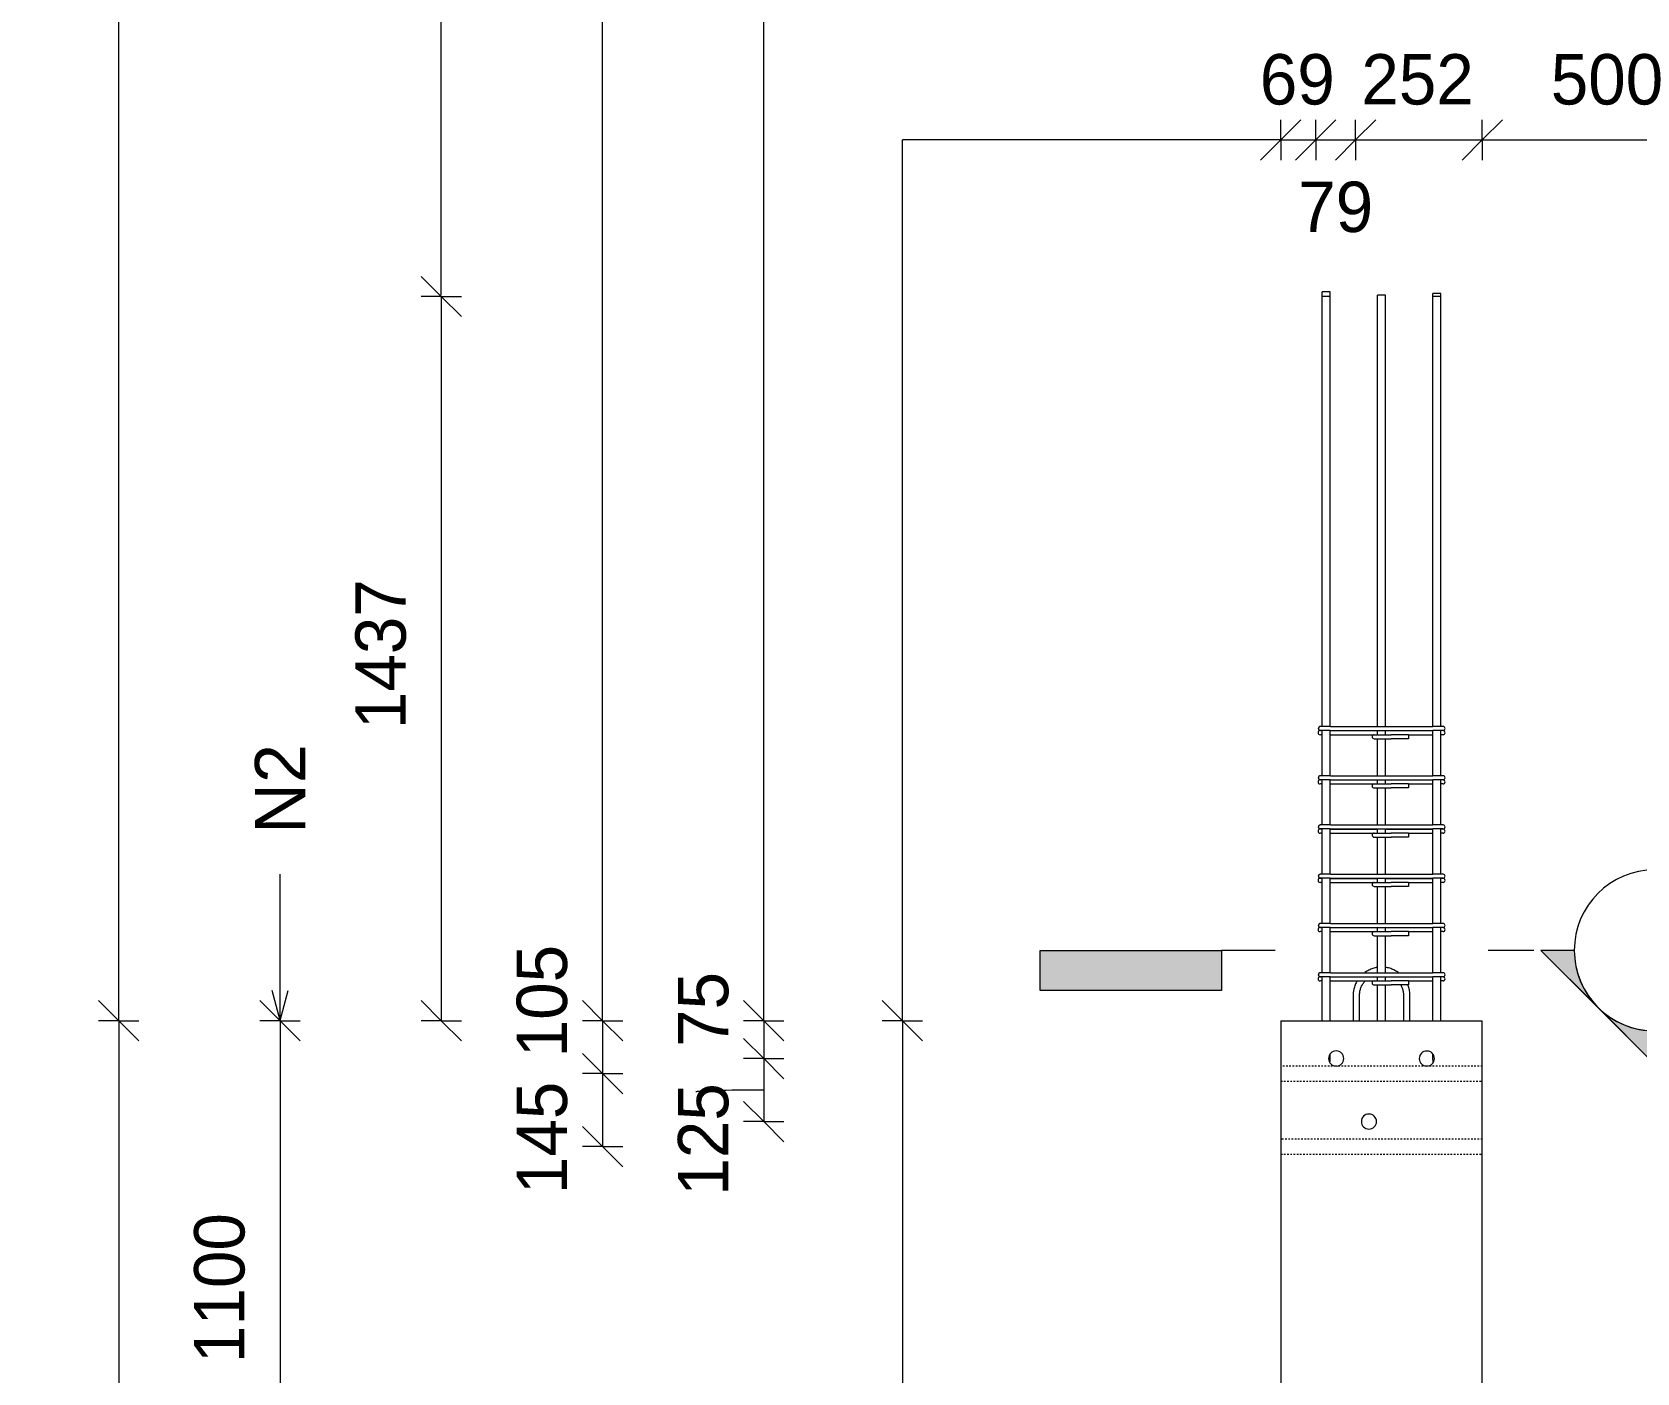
# Model space of a CAD drawing. Header units: millimetres. Extents: x -5792 to 12184, y -1888 to 8188.
# Drawn here: x -5792 to -2608, y 2341 to 5002 of the extents above; entities that cross this region are included whole.
import ezdxf

# ---------------------------------------------------------------- set-up
doc = ezdxf.new("R2010")
doc.units = ezdxf.units.MM
doc.linetypes.add('Dash', pattern=[6.36, 3.18, -3.18])
for name, color, linetype, lineweight in [('A-ANNO-DIMS', 211, 'Continuous', 9), ('A-ANNO-DIMS-40', 211, 'Continuous', 9), ('A-DETL-THIN', 151, 'Continuous', 18), ('A-GENM', 13, 'Continuous', 18), ('G-ANNO-SYMB', 111, 'Continuous', 9), ('G-ANNO-TEXT', 231, 'Continuous', 9), ('S-COLS', 52, 'Continuous', 18), ('S-COLS-HDLN', 52, 'Dash', 18), ('S-RBAR', 171, 'Continuous', 18)]:
    doc.layers.add(name, color=color, linetype=linetype, lineweight=lineweight)
doc.styles.add('Arial_1', font='arial.ttf', dxfattribs={"height": 100})
doc.styles.add('Nirmala UI Semilight', font='NirmalaS.ttf', dxfattribs={"height": 100})
doc.dimstyles.new('Arrow_Filled_-_2_5_NI_UI', dxfattribs={"dimscale": 304.8, "dimtxt": 104.736395, "dimasz": 0.262467, "dimexe": 0.131234, "dimexo": 0.0625, "dimgap": 0.131234, "dimtad": 1, "dimdec": 4, "dimzin": 0, "dimdsep": 46, "dimtxsty": 'Nirmala UI Semilight', "dimblk1": 'OBLIQUE', "dimblk2": 'OBLIQUE', "dimsah": 1, "dimcen": 0.09, "dimazin": 0, "dimtfac": 1, "dimtdec": 4, "dimtix": 1, "dimtmove": 0, "dimatfit": 3, "dimfxl": 0.131234, "dimfxlon": 1, "dimtvp": 1, "dimtolj": 1, "dimtzin": 0, "dimarcsym": 2})
doc.dimstyles.new('Arrow_Filled_-_2_5_NI_UI_1', dxfattribs={"dimscale": 304.8, "dimtxt": 104.736395, "dimasz": 0.262467, "dimexe": 0.131234, "dimexo": 0.0625, "dimgap": 0.131234, "dimtad": 1, "dimdec": 4, "dimzin": 0, "dimdsep": 46, "dimtxsty": 'Nirmala UI Semilight', "dimblk1": 'OBLIQUE', "dimblk2": 'OBLIQUE', "dimsah": 1, "dimcen": 0.09, "dimazin": 0, "dimtfac": 1, "dimtdec": 4, "dimtix": 1, "dimtmove": 2, "dimatfit": 3, "dimfxl": 0.131234, "dimfxlon": 1, "dimtvp": 1, "dimtolj": 1, "dimtzin": 0, "dimarcsym": 2})
doc.dimstyles.new('Arrow_Filled_-_2_5_NI_UI_2', dxfattribs={"dimscale": 304.8, "dimtxt": 104.736395, "dimasz": 0.262467, "dimexe": 0.131234, "dimexo": 0.0625, "dimgap": 0.131234, "dimtad": 1, "dimdec": 4, "dimzin": 0, "dimdsep": 46, "dimtxsty": 'Nirmala UI Semilight', "dimblk1": 'OBLIQUE', "dimblk2": 'OBLIQUE', "dimsah": 1, "dimcen": 0.09, "dimazin": 0, "dimtfac": 1, "dimtdec": 4, "dimtix": 1, "dimtmove": 1, "dimatfit": 3, "dimfxl": 0.131234, "dimfxlon": 1, "dimtvp": 1, "dimtolj": 1, "dimtzin": 0, "dimarcsym": 2})

# ---------------------------------------------------------------- blocks, each defined once
blk = doc.blocks.new('12_7Ø_ Lifting Insert_COLUMN - 12_9Ø Lifting insert-1653057-Elevation Front')
at = {"layer": 'A-GENM'}
for p, q in [((-3137.7, 3127), (-3137.4, 3127.2)), ((-3170.9, 3090), (-3170.9, 3040)), ((-3158.2, 3040), (-3158.2, 3090)), ((-3070.9, 3090), (-3070.9, 3040)), ((-3058.2, 3040), (-3058.2, 3090))]:
    blk.add_line(p, q, dxfattribs=at)
at = {"layer": 'A-GENM', "flags": 128}
for points in [[(-3122.9, 3145.7), (-3125.2, 3145.3), (-3127.4, 3144.9), (-3129.6, 3144.3), (-3131.7, 3143.7), (-3133.8, 3142.9), (-3136, 3142.1), (-3138, 3141.2), (-3140, 3140.3), (-3142, 3139.2), (-3144, 3138.1), (-3145.9, 3136.8), (-3147.7, 3135.6)], [(-3081, 3135.3), (-3082.3, 3136.2), (-3084.1, 3137.4), (-3086, 3138.6), (-3088, 3139.7), (-3090, 3140.7), (-3092.1, 3141.7), (-3094.2, 3142.5), (-3096.3, 3143.3), (-3098.4, 3144), (-3100.6, 3144.6), (-3102.8, 3145.1), (-3105, 3145.5), (-3106.6, 3145.8)], [(-3162.9, 3118.9), (-3164, 3117.1), (-3165, 3115.1), (-3166, 3113.1), (-3166.9, 3111), (-3167.7, 3108.9), (-3168.4, 3106.7), (-3169, 3104.6), (-3169.5, 3102.4), (-3170, 3100.2), (-3170.4, 3098), (-3170.6, 3095.7), (-3170.8, 3093.5), (-3170.9, 3091.2), (-3170.9, 3090)], [(-3158.2, 3090), (-3158.2, 3091.7), (-3158.1, 3093.5), (-3157.9, 3095.2), (-3157.7, 3097), (-3157.3, 3098.7), (-3157, 3100.4), (-3156.5, 3102.1), (-3156, 3103.7), (-3155.4, 3105.4), (-3154.8, 3107), (-3154.1, 3108.6), (-3153.3, 3110.2), (-3152.4, 3111.7), (-3151.6, 3113.2), (-3150.6, 3114.6), (-3149.6, 3116.1), (-3148.5, 3117.4), (-3147.4, 3118.8)], [(-3076.3, 3110.9), (-3075.5, 3109.4), (-3074.7, 3107.9), (-3074.1, 3106.3), (-3073.4, 3104.6), (-3072.9, 3103), (-3072.4, 3101.3), (-3072, 3099.6), (-3071.6, 3097.9), (-3071.4, 3096.2), (-3071.1, 3094.4), (-3071, 3092.7), (-3070.9, 3090.9), (-3070.9, 3090)], [(-3058.2, 3090), (-3058.3, 3092.3), (-3058.4, 3094.5), (-3058.6, 3096.7), (-3058.9, 3099), (-3059.3, 3101.2), (-3059.8, 3103.4), (-3060.4, 3105.6), (-3061.1, 3107.7), (-3061.8, 3109.9), (-3062.3, 3110.9)]]:
    blk.add_lwpolyline(points, dxfattribs=at)
blk = doc.blocks.new('DIMBLOCK3-Elevation Front')
at = {"layer": 'A-ANNO-DIMS-40'}
for p, q in [((-5620.3, 3040), (-5660.3, 3080)), ((-5620.3, 3040), (-5660.3, 3040)), ((-5620.3, 3040), (-5620.3, -1395)), ((-5620.3, 3040), (-5580.3, 3000)), ((-5620.3, 3040), (-5580.3, 3040)), ((-5620.3, -1395), (-5660.3, -1355)), ((-5620.3, -1395), (-5660.3, -1395)), ((-5620.3, -1395), (-5580.3, -1435)), ((-5620.3, -1395), (-5580.3, -1395))]:
    blk.add_line(p, q, dxfattribs=at)
at = {"layer": 'A-ANNO-DIMS-40', "color": 0, "insert": (-5790.8, 668.3), "char_height": 100, "width": 370.196, "attachment_point": 1, "rotation": 90, "line_spacing_factor": 1.142579, "style": 'Nirmala UI Semilight'}
blk.add_mtext('4435', dxfattribs=at)
blk = doc.blocks.new('_Oblique')
at = {"color": 0, "linetype": 'ByBlock', "lineweight": -2}
blk.add_line((-0.5, -0.5), (0.5, 0.5), dxfattribs=at)
blk = doc.blocks.new('Detail View - M_Section Tail - Filled Horizontal-14034-Elevation Front')
at = {"layer": 'G-ANNO-SYMB'}
blk.add_hatch(color=256, dxfattribs=at).paths.add_polyline_path([(-3383.1, -330.4), (-3383.1, -250.4), (-3743.1, -250.4), (-3743.1, -330.4)])
for p, q in [((-3743.1, -330.4), (-3743.1, -250.4)), ((-3743.1, -250.4), (-3383.1, -250.4)), ((-3383.1, -250.4), (-3383.1, -330.4)), ((-3383.1, -330.4), (-3743.1, -330.4))]:
    blk.add_line(p, q, dxfattribs=at)
blk = doc.blocks.new('Detail View - M_Section Head - Filled SHOP DWG-1002450-Elevation Front')
at = {"layer": 'G-ANNO-SYMB'}
h = blk.add_hatch(color=256, dxfattribs=at)
edge = h.paths.add_edge_path()
edge.add_line((-2359, -250.4), (-2292.7, -250.4))
edge.add_arc((-2132.7, -250.4), 160, 180, 225)
edge.add_line((-2245.9, -363.5), (-2359, -250.4))
h = blk.add_hatch(color=256, dxfattribs=at)
edge = h.paths.add_edge_path()
edge.add_line((-1906.4, -250.4), (-2019.6, -363.5))
edge.add_arc((-2132.7, -250.4), 160, 315, 360)
edge.add_line((-1972.7, -250.4), (-1906.4, -250.4))
h = blk.add_hatch(color=256, dxfattribs=at)
edge = h.paths.add_edge_path()
edge.add_line((-2132.7, -476.7), (-2245.9, -363.5))
edge.add_arc((-2132.7, -250.4), 160, 225, 270)
edge.add_line((-2132.7, -410.4), (-2132.7, -476.7))
h = blk.add_hatch(color=256, dxfattribs=at)
edge = h.paths.add_edge_path()
edge.add_line((-2132.7, -476.7), (-2132.7, -410.4))
edge.add_arc((-2132.7, -250.4), 160, 270, 315)
edge.add_line((-2019.6, -363.5), (-2132.7, -476.7))
for p, q in [((-2132.7, -476.7), (-2359, -250.4)), ((-2292.7, -250.4), (-2359, -250.4)), ((-2359, -250.4), (-2245.9, -363.5)), ((-2292.7, -250.4), (-2359, -250.4)), ((-2132.7, -476.7), (-1906.4, -250.4)), ((-2019.6, -363.5), (-1906.4, -250.4)), ((-1972.7, -250.4), (-1906.4, -250.4)), ((-1906.4, -250.4), (-1972.7, -250.4)), ((-2245.9, -363.5), (-2132.7, -476.7)), ((-2132.7, -476.7), (-2019.6, -363.5)), ((-2132.7, -410.4), (-2132.7, -476.7)), ((-2132.7, -476.7), (-2132.7, -410.4))]:
    blk.add_line(p, q, dxfattribs=at)
for start, end in [(360, 180), (180, 360), (180, 225), (315, 0), (225, 270), (270, 315)]:
    blk.add_arc((-2132.7, -250.4), 160, start, end, dxfattribs=at)
blk = doc.blocks.new('DIMBLOCK4-Elevation Front')
at = {"layer": 'A-ANNO-DIMS-40'}
for p, q in [((-5300.3, 3040), (-5340.3, 3080)), ((-5300.3, 3040), (-5340.3, 3040)), ((-5300.3, 3040), (-5300.3, 1940)), ((-5300.3, 3040), (-5260.3, 3000)), ((-5300.3, 3040), (-5260.3, 3040)), ((-5300.3, 1940), (-5340.3, 1980)), ((-5300.3, 1940), (-5340.3, 1940)), ((-5300.3, 1940), (-5260.3, 1900)), ((-5300.3, 1940), (-5260.3, 1940))]:
    blk.add_line(p, q, dxfattribs=at)
at = {"layer": 'A-ANNO-DIMS-40', "color": 0, "insert": (-5470.8, 2360.5), "char_height": 100, "width": 310.781, "attachment_point": 1, "rotation": 90, "line_spacing_factor": 1.142579, "style": 'Nirmala UI Semilight'}
blk.add_mtext('1100', dxfattribs=at)
blk = doc.blocks.new('DIMBLOCK7-Elevation Front')
at = {"layer": 'A-ANNO-DIMS-40'}
for p, q in [((-4980.3, 4477.3), (-5020.3, 4517.3)), ((-4980.3, 4477.3), (-5020.3, 4477.3)), ((-4980.3, 4477.3), (-4980.3, 3040)), ((-4980.3, 4477.3), (-4940.3, 4437.3)), ((-4980.3, 4477.3), (-4940.3, 4477.3)), ((-4980.3, 3040), (-5020.3, 3080)), ((-4980.3, 3040), (-5020.3, 3040)), ((-4980.3, 3040), (-4940.3, 3000)), ((-4980.3, 3040), (-4940.3, 3040))]:
    blk.add_line(p, q, dxfattribs=at)
at = {"layer": 'A-ANNO-DIMS-40', "color": 0, "insert": (-5150.8, 3618.7), "char_height": 100, "width": 335.918, "attachment_point": 1, "rotation": 90, "line_spacing_factor": 1.142579, "style": 'Nirmala UI Semilight'}
blk.add_mtext('1437', dxfattribs=at)
blk = doc.blocks.new('DIMBLOCK24-Elevation Front')
at = {"layer": 'A-ANNO-DIMS-40'}
for p, q in [((-4660.3, 3040), (-4700.3, 3080)), ((-4660.3, 3040), (-4700.3, 3040)), ((-4660.3, 3040), (-4660.3, 2935)), ((-4660.3, 3040), (-4620.3, 3000)), ((-4660.3, 3040), (-4620.3, 3040)), ((-4660.3, 2935), (-4700.3, 2975)), ((-4660.3, 2935), (-4700.3, 2935)), ((-4660.3, 2935), (-4620.3, 2895)), ((-4660.3, 2935), (-4620.3, 2935))]:
    blk.add_line(p, q, dxfattribs=at)
at = {"layer": 'A-ANNO-DIMS-40', "color": 0, "insert": (-4830.8, 2967.3), "char_height": 100, "width": 246.797, "attachment_point": 1, "rotation": 90, "line_spacing_factor": 1.142579, "style": 'Nirmala UI Semilight'}
blk.add_mtext('105', dxfattribs=at)
blk = doc.blocks.new('DIMBLOCK25-Elevation Front')
at = {"layer": 'A-ANNO-DIMS-40'}
for p, q in [((-4660.3, 2935), (-4700.3, 2975)), ((-4660.3, 2935), (-4700.3, 2935)), ((-4660.3, 2935), (-4660.3, 2790)), ((-4660.3, 2935), (-4620.3, 2895)), ((-4660.3, 2935), (-4620.3, 2935)), ((-4660.3, 2790), (-4700.3, 2830)), ((-4660.3, 2790), (-4700.3, 2790)), ((-4660.3, 2790), (-4620.3, 2750)), ((-4660.3, 2790), (-4620.3, 2790))]:
    blk.add_line(p, q, dxfattribs=at)
at = {"layer": 'A-ANNO-DIMS-40', "color": 0, "insert": (-4830.8, 2695.8), "char_height": 100, "width": 249.082, "attachment_point": 1, "rotation": 90, "line_spacing_factor": 1.142579, "style": 'Nirmala UI Semilight'}
blk.add_mtext('145', dxfattribs=at)
blk = doc.blocks.new('DIMBLOCK26-Elevation Front')
at = {"layer": 'A-ANNO-DIMS-40'}
for p, q in [((-4340.3, 3040), (-4380.3, 3080)), ((-4340.3, 3040), (-4380.3, 3040)), ((-4340.3, 3040), (-4340.3, 2964.8)), ((-4340.3, 3040), (-4300.3, 3000)), ((-4340.3, 3040), (-4300.3, 3040)), ((-4340.3, 2964.8), (-4380.3, 3004.8)), ((-4340.3, 2964.8), (-4380.3, 2964.8)), ((-4340.3, 2964.8), (-4300.3, 2924.8)), ((-4340.3, 2964.8), (-4300.3, 2964.8))]:
    blk.add_line(p, q, dxfattribs=at)
at = {"layer": 'A-ANNO-DIMS-40', "color": 0, "insert": (-4510.8, 2987.9), "char_height": 100, "width": 178.242, "attachment_point": 1, "rotation": 90, "line_spacing_factor": 1.142579, "style": 'Nirmala UI Semilight'}
blk.add_mtext('75', dxfattribs=at)
blk = doc.blocks.new('DIMBLOCK27-Elevation Front')
at = {"layer": 'A-ANNO-DIMS-40'}
for p, q in [((-4340.3, 2964.8), (-4380.3, 3004.8)), ((-4340.3, 2964.8), (-4380.3, 2964.8)), ((-4340.3, 2964.8), (-4340.3, 2839.8)), ((-4340.3, 2964.8), (-4300.3, 2924.8)), ((-4340.3, 2964.8), (-4300.3, 2964.8)), ((-4340.3, 2839.8), (-4380.3, 2879.8)), ((-4340.3, 2839.8), (-4380.3, 2839.8)), ((-4340.3, 2839.8), (-4300.3, 2799.8)), ((-4340.3, 2839.8), (-4300.3, 2839.8))]:
    blk.add_line(p, q, dxfattribs=at)
blk.add_ellipse((-4340.3, 2898.4), major_axis=(135.2, 0), ratio=0.02893, start_param=1.570796, end_param=3.141593, dxfattribs=at)
at = {"layer": 'A-ANNO-DIMS-40', "color": 0, "insert": (-4510.8, 2692.7), "char_height": 100, "width": 246.797, "attachment_point": 1, "rotation": 90, "line_spacing_factor": 1.142579, "style": 'Nirmala UI Semilight'}
blk.add_mtext('125', dxfattribs=at)
blk = doc.blocks.new('DIMBLOCK32-Elevation Front')
at = {"layer": 'A-ANNO-DIMS-40'}
for p, q in [((-3314.6, 4788), (-3274.6, 4828)), ((-3314.6, 4788), (-3314.6, 4828)), ((-3245.2, 4788), (-3205.2, 4828)), ((-3245.2, 4788), (-3245.2, 4828)), ((-3314.6, 4788), (-3354.6, 4748)), ((-3314.6, 4788), (-3245.2, 4788)), ((-3314.6, 4788), (-3314.6, 4748)), ((-3245.2, 4788), (-3285.2, 4748)), ((-3245.2, 4788), (-3245.2, 4748))]:
    blk.add_line(p, q, dxfattribs=at)
at = {"layer": 'A-ANNO-DIMS-40', "color": 0, "insert": (-3356.1, 4958.4), "char_height": 100, "width": 182.813, "attachment_point": 1, "line_spacing_factor": 1.142579, "style": 'Nirmala UI Semilight'}
blk.add_mtext('69', dxfattribs=at)
blk = doc.blocks.new('DIMBLOCK33-Elevation Front')
at = {"layer": 'A-ANNO-DIMS-40'}
for p, q in [((-3245.2, 4788), (-3205.2, 4828)), ((-3245.2, 4788), (-3245.2, 4828)), ((-3166.1, 4788), (-3126.1, 4828)), ((-3166.1, 4788), (-3166.1, 4828)), ((-3245.2, 4788), (-3285.2, 4748)), ((-3245.2, 4788), (-3166.1, 4788)), ((-3245.2, 4788), (-3245.2, 4748)), ((-3166.1, 4788), (-3206.1, 4748)), ((-3166.1, 4788), (-3166.1, 4748))]:
    blk.add_line(p, q, dxfattribs=at)
at = {"layer": 'A-ANNO-DIMS-40', "color": 0, "insert": (-3279.9, 4705.3), "char_height": 100, "width": 178.242, "attachment_point": 1, "line_spacing_factor": 1.142579, "style": 'Nirmala UI Semilight'}
blk.add_mtext('79', dxfattribs=at)
blk = doc.blocks.new('DIMBLOCK34-Elevation Front')
at = {"layer": 'A-ANNO-DIMS-40'}
for p, q in [((-3166.1, 4788), (-3126.1, 4828)), ((-3166.1, 4788), (-3166.1, 4828)), ((-2914.6, 4788), (-2874.6, 4828)), ((-2914.6, 4788), (-2914.6, 4828)), ((-3166.1, 4788), (-3206.1, 4748)), ((-3166.1, 4788), (-2914.6, 4788)), ((-3166.1, 4788), (-3166.1, 4748)), ((-2914.6, 4788), (-2954.6, 4748)), ((-2914.6, 4788), (-2914.6, 4748))]:
    blk.add_line(p, q, dxfattribs=at)
at = {"layer": 'A-ANNO-DIMS-40', "color": 0, "insert": (-3154.6, 4958.4), "char_height": 100, "width": 274.219, "attachment_point": 1, "line_spacing_factor": 1.142579, "style": 'Nirmala UI Semilight'}
blk.add_mtext('252', dxfattribs=at)
blk = doc.blocks.new('DIMBLOCK35-Elevation Front')
at = {"layer": 'A-ANNO-DIMS-40'}
for p, q in [((-2914.6, 4788), (-2874.6, 4828)), ((-2914.6, 4788), (-2914.6, 4828)), ((-2414.6, 4788), (-2374.6, 4828)), ((-2414.6, 4788), (-2414.6, 4828)), ((-2914.6, 4788), (-2954.6, 4748)), ((-2914.6, 4788), (-2414.6, 4788)), ((-2914.6, 4788), (-2914.6, 4748)), ((-2414.6, 4788), (-2454.6, 4748)), ((-2414.6, 4788), (-2414.6, 4748))]:
    blk.add_line(p, q, dxfattribs=at)
at = {"layer": 'A-ANNO-DIMS-40', "color": 0, "insert": (-2778.8, 4958.4), "char_height": 100, "width": 274.219, "attachment_point": 1, "line_spacing_factor": 1.142579, "style": 'Nirmala UI Semilight'}
blk.add_mtext('500', dxfattribs=at)
blk = doc.blocks.new('DIMBLOCK36-Elevation Front')
at = {"layer": 'A-ANNO-DIMS-40'}
for p, q in [((-4065.4, 3040), (-4105.4, 3080)), ((-4065.4, 3040), (-4105.4, 3040)), ((-4065.4, 3040), (-4065.4, -375)), ((-4065.4, 3040), (-4025.4, 3000)), ((-4065.4, 3040), (-4025.4, 3040)), ((-4065.4, -375), (-4105.4, -335)), ((-4065.4, -375), (-4105.4, -375)), ((-4065.4, -375), (-4025.4, -415)), ((-4065.4, -375), (-4025.4, -375))]:
    blk.add_line(p, q, dxfattribs=at)
at = {"layer": 'A-ANNO-DIMS-40', "color": 0, "insert": (-4235.9, 1190.6), "char_height": 100, "width": 340.488, "attachment_point": 1, "rotation": 90, "line_spacing_factor": 1.142579, "style": 'Nirmala UI Semilight'}
blk.add_mtext('3415', dxfattribs=at)

msp = doc.modelspace()

# ---------------------------------------------------------------- linework, layer by layer
at = {"layer": 'A-DETL-THIN'}
for p, q in [((-5620.31798, 3040), (-5620.31798, 6387.96386)), ((-4980.31798, 4480), (-4980.31798, 5747.96386)), ((-4660.31798, 3040), (-4660.31798, 5427.96386)), ((-4340.31798, 3040), (-4340.31798, 5107.96386)), ((-4065.41765, 3040), (-4065.41765, 4787.96386)), ((-3314.5695, 4787.96386), (-4065.41765, 4787.96386))]:
    msp.add_line(p, q, dxfattribs=at)
at = {"layer": 'G-ANNO-SYMB'}
for p, q in [((-3325.74743, 3179.596), (-3431.86128, 3179.596)), ((-2812.10973, 3179.596), (-2902.85758, 3179.596))]:
    msp.add_line(p, q, dxfattribs=at)
at = {"layer": 'G-ANNO-TEXT', "color": 7}
for q in [(-5300.13806, 3330.64993), (-5316.21501, 3100.07235), (-5284.0611, 3100.07235)]:
    msp.add_line((-5300.13806, 3040.07235), q, dxfattribs=at)
at = {"layer": 'S-COLS'}
for p, q in [((-3314.5695, 3040), (-2914.5695, 3040)), ((-3314.5695, 3040), (-3314.5695, -1395)), ((-2914.5695, -340), (-2914.5695, 3040)), ((-3204.14839, 2950), (-3204.93422, 2950)), ((-3023.94266, 2950), (-3025.19634, 2950))]:
    msp.add_line(p, q, dxfattribs=at)
for centre, start, end in [((-3204.5413, 2964.84336), 0, 180), ((-3204.5413, 2964.84336), 180, 0), ((-3024.5695, 2964.78068), 0, 180), ((-3024.5695, 2964.78068), 180, 0), ((-3139.5695, 2839.78068), 0, 180), ((-3139.5695, 2839.78068), 180, 0)]:
    msp.add_arc(centre, 15, start, end, dxfattribs=at)
at = {"layer": 'S-COLS-HDLN'}
for p, q in [((-3205.31757, 2950), (-3314.5695, 2950)), ((-3025.57969, 2950), (-3203.76504, 2950)), ((-2914.61911, 2950), (-3023.55931, 2950)), ((-3314.5695, 2920), (-2914.61911, 2920)), ((-2914.61911, 2805), (-3314.5695, 2805)), ((-3314.5695, 2775), (-2914.61911, 2775))]:
    msp.add_line(p, q, dxfattribs=at)
at = {"layer": 'S-RBAR'}
for p, q in [((-3216.5695, 4486.40659), (-3232.5695, 4486.40659)), ((-3232.5695, 4477.28636), (-3232.5695, 4486.40659)), ((-3216.5695, 4477.28636), (-3232.5695, 4477.28636)), ((-3232.5695, 3624), (-3232.5695, 4477.28636)), ((-3216.5695, 4477.28636), (-3216.5695, 4486.40659)), ((-3216.5695, 3624), (-3216.5695, 4477.28636)), ((-3106.5695, 4480), (-3122.5695, 4480)), ((-3122.5695, 3624), (-3122.5695, 4480)), ((-3106.5695, 3624), (-3106.5695, 4480)), ((-2996.5695, 4483.56934), (-3012.5695, 4483.56934)), ((-3012.5695, 4477.25762), (-3012.5695, 4483.56934)), ((-2996.5695, 4477.25762), (-3012.5695, 4477.25762)), ((-3012.5695, 3624), (-3012.5695, 4477.25762)), ((-2996.5695, 4477.25762), (-2996.5695, 4483.56934)), ((-2996.5695, 3624), (-2996.5695, 4477.25762)), ((-3232.86972, 3615.62745), (-3236.5695, 3615.62745)), ((-3236.49959, 3607.62745), (-3236.5695, 3607.62745)), ((-3235.81855, 3624), (-3236.01853, 3624)), ((-3235.81736, 3616), (-3236.01853, 3616)), ((-3233.1047, 3607.62745), (-3235.88801, 3607.62745)), ((-3231.48853, 3624), (-3235.4591, 3624)), ((-3231.55886, 3616), (-3234.95976, 3616)), ((-3232.5695, 3526.24653), (-3232.5695, 3616)), ((-3228.97179, 3616), (-3231.8556, 3616)), ((-3228.25333, 3624), (-3231.83971, 3624)), ((-3216.38593, 3616), (-3228.83022, 3616)), ((-3216.75956, 3624), (-3228.26536, 3624)), ((-3216.01853, 3624), (-3216.78605, 3624)), ((-3216.5695, 3526.24653), (-3216.5695, 3616)), ((-3216.5695, 3615.62745), (-3122.5695, 3615.62745)), ((-3216.5695, 3607.62745), (-3129.65541, 3607.62745)), ((-3215.64124, 3624), (-3012.5695, 3624)), ((-3215.64124, 3616), (-3012.5695, 3616)), ((-3129.27534, 3607.62745), (-3095.13321, 3607.62745)), ((-3129.27534, 3599.62745), (-3095.13321, 3599.62745)), ((-3122.5695, 3607.62745), (-3122.5695, 3616)), ((-3122.5695, 3526.24653), (-3122.5695, 3599.62745)), ((-3106.5695, 3607.62745), (-3106.5695, 3616)), ((-3106.5695, 3615.62745), (-3012.5695, 3615.62745)), ((-3106.5695, 3526.24653), (-3106.5695, 3599.62745)), ((-3061.19208, 3607.62745), (-3095.13321, 3607.62745)), ((-3061.19208, 3599.62745), (-3095.13321, 3599.62745)), ((-3061.19208, 3607.62745), (-3012.5695, 3607.62745)), ((-3061.19208, 3607.62745), (-3061.19208, 3599.62745)), ((-2992.5695, 3624), (-3012.5695, 3624)), ((-3012.5695, 3526.24653), (-3012.5695, 3616)), ((-2992.5695, 3616), (-3012.5695, 3616)), ((-2996.5695, 3526.24653), (-2996.5695, 3616)), ((-2992.5695, 3615.62745), (-2995.30984, 3615.62745)), ((-2992.5695, 3607.62745), (-2995.30984, 3607.62745)), ((-3232.86972, 3517.89101), (-3236.5695, 3517.89101)), ((-3236.49959, 3509.89101), (-3236.5695, 3509.89101)), ((-3235.81855, 3526.24653), (-3236.01853, 3526.24653)), ((-3235.81736, 3518.24653), (-3236.01853, 3518.24653)), ((-3233.1047, 3509.89101), (-3235.88801, 3509.89101)), ((-3231.48853, 3526.24653), (-3235.4591, 3526.24653)), ((-3231.55886, 3518.24653), (-3234.95976, 3518.24653)), ((-3232.5695, 3428.49306), (-3232.5695, 3518.24653)), ((-3228.97179, 3518.24653), (-3231.8556, 3518.24653)), ((-3228.25333, 3526.24653), (-3231.83971, 3526.24653)), ((-3216.38593, 3518.24653), (-3228.83022, 3518.24653)), ((-3216.75956, 3526.24653), (-3228.26536, 3526.24653)), ((-3216.01853, 3526.24653), (-3216.78605, 3526.24653)), ((-3216.5695, 3428.49306), (-3216.5695, 3518.24653)), ((-3216.5695, 3517.89101), (-3122.5695, 3517.89101)), ((-3216.51989, 3509.89101), (-3129.65541, 3509.89101)), ((-3215.64124, 3526.24653), (-3012.5695, 3526.24653)), ((-3215.64124, 3518.24653), (-3012.5695, 3518.24653)), ((-3129.27534, 3509.89101), (-3095.13321, 3509.89101)), ((-3122.5695, 3509.89101), (-3122.5695, 3518.24653)), ((-3106.5695, 3509.89101), (-3106.5695, 3518.24653)), ((-3106.5695, 3517.89101), (-3012.61911, 3517.89101)), ((-3061.19208, 3509.89101), (-3095.13321, 3509.89101)), ((-3061.19208, 3509.89101), (-3012.61911, 3509.89101)), ((-3061.19208, 3509.89101), (-3061.19208, 3501.89101)), ((-2992.5695, 3526.24653), (-3012.5695, 3526.24653)), ((-3012.5695, 3428.49306), (-3012.5695, 3518.24653)), ((-2992.5695, 3518.24653), (-3012.5695, 3518.24653)), ((-2996.5695, 3428.49306), (-2996.5695, 3518.24653)), ((-2992.5695, 3517.89101), (-2995.37743, 3517.89101)), ((-2992.5695, 3509.89101), (-2995.37743, 3509.89101)), ((-3129.27534, 3501.89101), (-3095.13321, 3501.89101)), ((-3122.5695, 3428.49306), (-3122.5695, 3501.89101)), ((-3106.5695, 3428.49306), (-3106.5695, 3501.89101)), ((-3061.19208, 3501.89101), (-3095.13321, 3501.89101)), ((-3232.86972, 3420.15456), (-3236.5695, 3420.15456)), ((-3236.49959, 3412.15456), (-3236.5695, 3412.15456)), ((-3235.81855, 3428.49306), (-3236.01853, 3428.49306)), ((-3235.81736, 3420.49306), (-3236.01853, 3420.49306)), ((-3233.1047, 3412.15456), (-3235.88801, 3412.15456)), ((-3231.48853, 3428.49306), (-3235.4591, 3428.49306)), ((-3231.55886, 3420.49306), (-3234.95976, 3420.49306)), ((-3232.5695, 3330.73958), (-3232.5695, 3420.49306)), ((-3228.97179, 3420.49306), (-3231.8556, 3420.49306)), ((-3228.25333, 3428.49306), (-3231.83971, 3428.49306)), ((-3216.38593, 3420.49306), (-3228.83022, 3420.49306)), ((-3216.75956, 3428.49306), (-3228.26536, 3428.49306)), ((-3216.01853, 3428.49306), (-3216.78605, 3428.49306)), ((-3216.5695, 3330.73958), (-3216.5695, 3420.49306)), ((-3216.51989, 3420.15456), (-3122.5695, 3420.15456)), ((-3216.51989, 3412.15456), (-3129.65541, 3412.15456)), ((-3215.64124, 3428.49306), (-3012.5695, 3428.49306)), ((-3215.64124, 3420.49306), (-3012.5695, 3420.49306)), ((-3129.27534, 3412.15456), (-3095.13321, 3412.15456)), ((-3122.5695, 3412.15456), (-3122.5695, 3420.49306)), ((-3106.5695, 3412.15456), (-3106.5695, 3420.49306)), ((-3106.5695, 3420.15456), (-3012.5695, 3420.15456)), ((-3061.19208, 3412.15456), (-3095.13321, 3412.15456)), ((-3061.19208, 3412.15456), (-3012.5695, 3412.15456)), ((-3061.19208, 3412.15456), (-3061.19208, 3404.15456)), ((-2992.5695, 3428.49306), (-3012.5695, 3428.49306)), ((-3012.5695, 3330.73958), (-3012.5695, 3420.49306)), ((-2992.5695, 3420.49306), (-3012.5695, 3420.49306)), ((-2996.5695, 3330.73958), (-2996.5695, 3420.49306)), ((-2992.5695, 3420.15456), (-2995.37743, 3420.15456)), ((-2992.5695, 3412.15456), (-2995.37743, 3412.15456)), ((-3129.27534, 3404.15456), (-3095.13321, 3404.15456)), ((-3122.5695, 3330.73958), (-3122.5695, 3404.15456)), ((-3106.5695, 3330.73958), (-3106.5695, 3404.15456)), ((-3061.19208, 3404.15456), (-3095.13321, 3404.15456)), ((-3232.86972, 3322.41811), (-3236.5695, 3322.41811)), ((-3236.49959, 3314.41811), (-3236.5695, 3314.41811)), ((-3235.81855, 3330.73958), (-3236.01853, 3330.73958)), ((-3235.81736, 3322.73958), (-3236.01853, 3322.73958)), ((-3233.1047, 3314.41811), (-3235.88801, 3314.41811)), ((-3231.48853, 3330.73958), (-3235.4591, 3330.73958)), ((-3231.55886, 3322.73958), (-3234.95976, 3322.73958)), ((-3232.5695, 3232.98611), (-3232.5695, 3322.73958)), ((-3228.97179, 3322.73958), (-3231.8556, 3322.73958)), ((-3228.25333, 3330.73958), (-3231.83971, 3330.73958)), ((-3216.38593, 3322.73958), (-3228.83022, 3322.73958)), ((-3216.75956, 3330.73958), (-3228.26536, 3330.73958)), ((-3216.01853, 3330.73958), (-3216.78605, 3330.73958)), ((-3216.5695, 3232.98611), (-3216.5695, 3322.73958)), ((-3216.51989, 3322.41811), (-3122.5695, 3322.41811)), ((-3216.51989, 3314.41811), (-3129.65541, 3314.41811)), ((-3215.64124, 3330.73958), (-3012.5695, 3330.73958)), ((-3215.64124, 3322.73958), (-3012.5695, 3322.73958)), ((-3129.27534, 3314.41811), (-3095.13321, 3314.41811)), ((-3122.5695, 3314.41811), (-3122.5695, 3322.73958)), ((-3106.5695, 3314.41811), (-3106.5695, 3322.73958)), ((-3106.5695, 3322.41811), (-3012.5695, 3322.41811)), ((-3061.19208, 3314.41811), (-3095.13321, 3314.41811)), ((-3061.19208, 3314.41811), (-3012.5695, 3314.41811)), ((-3061.19208, 3314.41811), (-3061.19208, 3306.41811)), ((-2992.5695, 3330.73958), (-3012.5695, 3330.73958)), ((-3012.5695, 3232.98611), (-3012.5695, 3322.73958)), ((-2992.5695, 3322.73958), (-3012.5695, 3322.73958)), ((-2996.5695, 3232.98611), (-2996.5695, 3322.73958)), ((-2992.5695, 3322.41811), (-2995.37743, 3322.41811)), ((-2992.5695, 3314.41811), (-2995.37743, 3314.41811)), ((-3129.27534, 3306.41811), (-3095.13321, 3306.41811)), ((-3122.5695, 3232.98611), (-3122.5695, 3306.41811)), ((-3106.5695, 3232.98611), (-3106.5695, 3306.41811)), ((-3061.19208, 3306.41811), (-3095.13321, 3306.41811)), ((-3232.86972, 3224.68167), (-3236.5695, 3224.68167)), ((-3236.49959, 3216.68167), (-3236.5695, 3216.68167)), ((-3235.81855, 3232.98611), (-3236.01853, 3232.98611)), ((-3235.81736, 3224.98611), (-3236.01853, 3224.98611)), ((-3233.1047, 3216.68167), (-3235.88801, 3216.68167)), ((-3231.48853, 3232.98611), (-3235.4591, 3232.98611)), ((-3231.55886, 3224.98611), (-3234.95976, 3224.98611)), ((-3232.5695, 3135.23264), (-3232.5695, 3224.98611)), ((-3228.97179, 3224.98611), (-3231.8556, 3224.98611)), ((-3228.25333, 3232.98611), (-3231.83971, 3232.98611)), ((-3216.38593, 3224.98611), (-3228.83022, 3224.98611)), ((-3216.75956, 3232.98611), (-3228.26536, 3232.98611)), ((-3216.01853, 3232.98611), (-3216.78605, 3232.98611)), ((-3216.5695, 3135.23264), (-3216.5695, 3224.98611)), ((-3216.51989, 3224.68167), (-3122.5695, 3224.68167)), ((-3216.51989, 3216.68167), (-3129.65541, 3216.68167)), ((-3215.64124, 3232.98611), (-3012.5695, 3232.98611)), ((-3215.64124, 3224.98611), (-3012.5695, 3224.98611)), ((-3129.27534, 3216.68167), (-3095.13321, 3216.68167)), ((-3122.5695, 3216.68167), (-3122.5695, 3224.98611)), ((-3106.5695, 3216.68167), (-3106.5695, 3224.98611)), ((-3106.5695, 3224.68167), (-3012.61911, 3224.68167)), ((-3061.19208, 3216.68167), (-3095.13321, 3216.68167)), ((-3061.19208, 3216.68167), (-3012.61911, 3216.68167)), ((-3061.19208, 3216.68167), (-3061.19208, 3208.68167)), ((-2992.5695, 3232.98611), (-3012.5695, 3232.98611)), ((-3012.5695, 3135.23264), (-3012.5695, 3224.98611)), ((-2992.5695, 3224.98611), (-3012.5695, 3224.98611)), ((-2996.5695, 3135.23264), (-2996.5695, 3224.98611)), ((-2992.5695, 3224.68167), (-2995.37743, 3224.68167)), ((-2992.5695, 3216.68167), (-2995.37743, 3216.68167)), ((-3129.27534, 3208.68167), (-3095.13321, 3208.68167)), ((-3122.5695, 3135.23264), (-3122.5695, 3208.68167)), ((-3106.5695, 3135.23264), (-3106.5695, 3208.68167)), ((-3061.19208, 3208.68167), (-3095.13321, 3208.68167)), ((-3232.86972, 3126.94522), (-3236.5695, 3126.94522)), ((-3235.81855, 3135.23264), (-3236.01853, 3135.23264)), ((-3235.81736, 3127.23264), (-3236.01853, 3127.23264)), ((-3231.48853, 3135.23264), (-3235.4591, 3135.23264)), ((-3231.55886, 3127.23264), (-3234.95976, 3127.23264)), ((-3232.5695, 3040), (-3232.5695, 3127.23264)), ((-3228.97179, 3127.23264), (-3231.8556, 3127.23264)), ((-3228.25333, 3135.23264), (-3231.83971, 3135.23264)), ((-3216.38593, 3127.23264), (-3228.83022, 3127.23264)), ((-3216.75956, 3135.23264), (-3228.26536, 3135.23264)), ((-3216.01853, 3135.23264), (-3216.78605, 3135.23264)), ((-3216.5695, 3040), (-3216.5695, 3127.23264)), ((-3216.51989, 3126.94522), (-3122.5695, 3126.94522)), ((-3215.64124, 3135.23264), (-3012.5695, 3135.23264)), ((-3215.64124, 3127.23264), (-3012.5695, 3127.23264)), ((-3122.5695, 3118.94522), (-3122.5695, 3127.23264)), ((-3106.5695, 3118.94522), (-3106.5695, 3127.23264)), ((-3106.5695, 3126.94522), (-3012.61911, 3126.94522)), ((-2992.5695, 3135.23264), (-3012.5695, 3135.23264)), ((-3012.5695, 3040), (-3012.5695, 3127.23264)), ((-2992.5695, 3127.23264), (-3012.5695, 3127.23264)), ((-2996.5695, 3040), (-2996.5695, 3127.23264)), ((-2992.5695, 3126.94522), (-2995.37743, 3126.94522)), ((-3236.49959, 3118.94522), (-3236.5695, 3118.94522)), ((-3233.1047, 3118.94522), (-3235.88801, 3118.94522)), ((-3216.51989, 3118.94522), (-3129.65541, 3118.94522)), ((-3129.27534, 3118.94522), (-3095.13321, 3118.94522)), ((-3129.27534, 3110.94522), (-3095.13321, 3110.94522)), ((-3122.5695, 3040), (-3122.5695, 3110.94522)), ((-3106.5695, 3040), (-3106.5695, 3110.94522)), ((-3061.19208, 3118.94522), (-3095.13321, 3118.94522)), ((-3061.19208, 3110.94522), (-3095.13321, 3110.94522)), ((-3061.19208, 3118.94522), (-3012.61911, 3118.94522)), ((-3061.19208, 3118.94522), (-3061.19208, 3110.94522)), ((-2992.5695, 3118.94522), (-2995.37743, 3118.94522)), ((-3216.81508, 2959.53161), (-3216.5695, 2963.49947)), ((-3216.5695, 2963.49947), (-3216.5695, 2973.23539)), ((-3012.5695, 2963.49947), (-3012.5695, 2973.2009)), ((-3012.32391, 2959.53161), (-3012.5695, 2963.49947)), ((-3216.9803, 2956.86214), (-3216.81508, 2959.53161)), ((-3012.15339, 2956.77656), (-3012.32391, 2959.53161))]:
    msp.add_line(p, q, dxfattribs=at)
for centre, start, end in [((-3236.5695, 3611.62745), 90, 270), ((-3236.5695, 3611.62745), 90, 270), ((-3236.01853, 3620), 90, 270), ((-3235.64124, 3620), 92.08934112, 267.91065888), ((-3129.27534, 3603.62745), 90, 270), ((-2992.5695, 3620), 270, 90), ((-2992.5695, 3611.62745), 270, 90), ((-3236.5695, 3513.89101), 90, 270), ((-3236.5695, 3513.89101), 90, 270), ((-3236.01853, 3522.24653), 90, 270), ((-3235.64124, 3522.24653), 92.08934112, 267.91065888), ((-3129.27534, 3505.89101), 90, 270), ((-2992.5695, 3522.24653), 270, 90), ((-2992.5695, 3513.89101), 270, 90), ((-3236.5695, 3416.15456), 90, 270), ((-3236.5695, 3416.15456), 90, 270), ((-3236.01853, 3424.49306), 90, 270), ((-3235.64124, 3424.49306), 92.08934112, 267.91065888), ((-3129.27534, 3408.15456), 90, 270), ((-2992.5695, 3424.49306), 270, 90), ((-2992.5695, 3416.15456), 270, 90), ((-3236.5695, 3318.41811), 90, 270), ((-3236.5695, 3318.41811), 90, 270), ((-3236.01853, 3326.73958), 90, 270), ((-3235.64124, 3326.73958), 92.08934112, 267.91065888), ((-3129.27534, 3310.41811), 90, 270), ((-2992.5695, 3326.73958), 270, 90), ((-2992.5695, 3318.41811), 270, 90), ((-3236.5695, 3220.68167), 90, 270), ((-3236.5695, 3220.68167), 90, 270), ((-3236.01853, 3228.98611), 90, 270), ((-3235.64124, 3228.98611), 92.08934112, 267.91065888), ((-3129.27534, 3212.68167), 90, 270), ((-2992.5695, 3228.98611), 270, 90), ((-2992.5695, 3220.68167), 270, 90), ((-3236.5695, 3122.94522), 90, 270), ((-3236.5695, 3122.94522), 90, 270), ((-3236.01853, 3131.23264), 90, 270), ((-3235.64124, 3131.23264), 92.08934112, 267.91065888), ((-2992.5695, 3131.23264), 270, 90), ((-2992.5695, 3122.94522), 270, 90), ((-3129.27534, 3114.94522), 90, 270)]:
    msp.add_arc(centre, 4, start, end, dxfattribs=at)

# ---------------------------------------------------------------- block references
at = {"layer": 'A-GENM'}
msp.add_blockref('12_7Ø_ Lifting Insert_COLUMN - 12_9Ø Lifting insert-1653057-Elevation Front', (0, 0), dxfattribs=at)
at = {"layer": 'G-ANNO-SYMB'}
for name, p in [('Detail View - M_Section Head - Filled SHOP DWG-1002450-Elevation Front', (-439.38795, 3430)), ('Detail View - M_Section Tail - Filled Horizontal-14034-Elevation Front', (-48.73533, 3430))]:
    msp.add_blockref(name, p, dxfattribs=at)

# ---------------------------------------------------------------- texts
at = {"layer": 'G-ANNO-TEXT', "color": 7, "insert": (-5350.13806, 3410.64993), "char_height": 100, "width": 214.85225, "attachment_point": 1, "rotation": 90, "style": 'Arial_1'}
msp.add_mtext('N2', dxfattribs=at)

# ---------------------------------------------------------------- dimensions: what is measured, and where the dimension line sits
at = {"layer": 'A-ANNO-DIMS'}
for base, p1, p2, override, picture, middle in [((-3245.19536, 4787.96386), (-3314.5695, 4747.96386), (-3245.19536, 4747.96386), {"dimpost": '<>', "dimfxl": 69.374137}, 'DIMBLOCK32-Elevation Front', (-3279.88243, 4879.67236)), ((-2914.5695, 4787.96386), (-3166.14, 4747.96386), (-2914.5695, 4747.96386), {"dimpost": '<>', "dimfxl": 251.5705}, 'DIMBLOCK34-Elevation Front', (-3040.35475, 4879.6375)), ((-2414.5695, 4787.96386), (-2914.5695, 4747.96386), (-2414.5695, 4747.96386), {"dimpost": '<>', "dimfxl": 500}, 'DIMBLOCK35-Elevation Front', (-2664.5695, 4879.6375))]:
    dim = msp.add_linear_dim(base=base, p1=p1, p2=p2, dimstyle='Arrow_Filled_-_2_5_NI_UI', override=override, dxfattribs=at)
    dim.commit()
    dim.dimension.update_dxf_attribs({"geometry": picture, "text_midpoint": middle})
dim = msp.add_linear_dim(base=(-3166.14, 4787.96386), p1=(-3245.19536, 4747.96386), p2=(-3166.14, 4747.96386), dimstyle='Arrow_Filled_-_2_5_NI_UI_1', override={"dimpost": '<>', "dimfxl": 79.055362}, dxfattribs=at)
dim.commit()
dim.dimension.update_dxf_attribs({"geometry": 'DIMBLOCK33-Elevation Front', "text_midpoint": (-3190.81415, 4638.62193), "dimtype": 160})
for base, p1, p2, override, picture, middle in [((-4980.31798, 3040), (-4940.31798, 4477.25762), (-4940.31798, 3040), {"dimpost": '<>', "dimfxl": 1437.257625}, 'DIMBLOCK7-Elevation Front', (-5072.30543, 3758.62881)), ((-5620.31798, -1395), (-5580.31798, 3040), (-5580.31798, -1395), {"dimpost": '<>', "dimfxl": 4435}, 'DIMBLOCK3-Elevation Front', (-5712.02649, 822.5)), ((-5300.31798, 1940), (-5260.31798, 3040), (-5260.31798, 1940), {"dimpost": '<>', "dimfxl": 1100}, 'DIMBLOCK4-Elevation Front', (-5392.27056, 2490)), ((-4065.41765, -375), (-4025.41765, 3040), (-4025.41765, -375), {"dimpost": '<>', "dimfxl": 3415}, 'DIMBLOCK36-Elevation Front', (-4157.4051, 1332.5))]:
    dim = msp.add_linear_dim(base=base, p1=p1, p2=p2, angle=90, dimstyle='Arrow_Filled_-_2_5_NI_UI', override=override, dxfattribs=at)
    dim.commit()
    dim.dimension.update_dxf_attribs({"geometry": picture, "text_midpoint": middle})
for base, p1, p2, dimstyle, override, picture, middle in [((-4660.31798, 2935), (-4620.31798, 3040), (-4620.31798, 2935), 'Arrow_Filled_-_2_5_NI_UI_1', {"dimpost": '<>', "dimfxl": 105}, 'DIMBLOCK24-Elevation Front', (-4764.12009, 3090.70936)), ((-4340.31798, 2964.84336), (-4300.31798, 3040), (-4300.31798, 2964.84336), 'Arrow_Filled_-_2_5_NI_UI_1', {"dimpost": '<>', "dimfxl": 75.156641}, 'DIMBLOCK26-Elevation Front', (-4444.12009, 3077.01907)), ((-4340.31798, 2839.78068), (-4300.31798, 2964.84336), (-4300.31798, 2839.78068), 'Arrow_Filled_-_2_5_NI_UI_2', {"dimpost": '<>', "dimfxl": 125.06268}, 'DIMBLOCK27-Elevation Front', (-4444.12009, 2816.13453)), ((-4660.31798, 2790), (-4620.31798, 2935), (-4620.31798, 2790), 'Arrow_Filled_-_2_5_NI_UI_1', {"dimpost": '<>', "dimfxl": 145}, 'DIMBLOCK25-Elevation Front', (-4764.12009, 2820.35742))]:
    dim = msp.add_linear_dim(base=base, p1=p1, p2=p2, angle=90, dimstyle=dimstyle, override=override, dxfattribs=at)
    dim.commit()
    dim.dimension.update_dxf_attribs({"geometry": picture, "text_midpoint": middle, "dimtype": 160, "text_rotation": 90})

doc.saveas('drawing.dxf')
